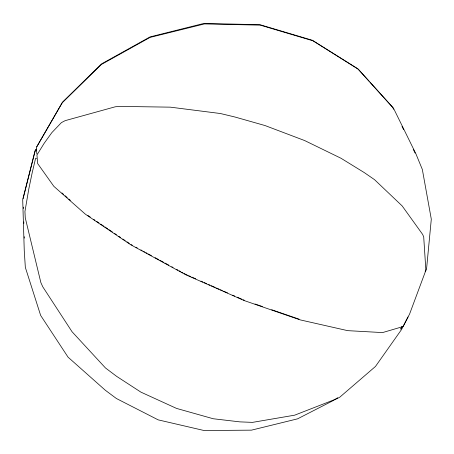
<?xml version="1.0" encoding="UTF-8"?>
<svg xmlns="http://www.w3.org/2000/svg" width="454" height="454" viewBox="0 0 454 454"><rect width="100%" height="100%" fill="white"/><g stroke="black" fill="none" stroke-linecap="round" stroke-linejoin="round"><path stroke-width="0.68" d="M35.054 150.802L22.7 199.652L24.255 250.529L25.339 267.389L40.65 315.428L68.066 357.173L105.317 390.247L116.389 398.51L158.168 419.859L204.124 430.534L251.505 430.148L297.591 418.832L332.986 400.683L337.685 397.766M23.092 198.665L35.412 149.956L36.456 149.077M35.928 151L36.513 149.559M408.038 316.937L401.489 329.604L375.469 366.457L339.74 397.222L336.584 398.845L294.669 415.172L252.52 422.373L239.894 421.874L213.232 418.747L176.544 408.413L140.905 392.131L116.604 376.338L105.436 367.927L72.05 331.743L42.784 286.82L40.86 282.581L25.259 217.801L24.936 211.536L28.801 188.972L32.2 172.679L35.633 158.191L36.524 158.395M402.199 326.352L400.734 329.133L402.091 326.574M36.689 146.812L62.504 102.116L101.514 63.9L150.053 36.905L202.388 23.807L204.323 23.466L259.926 24.686L312.403 40.287L357.712 68.719L369.045 81.255M425.148 271.361L426.556 268.927L431.3 219.174L422.339 169.467L415.932 153.883L393.431 108.086L358.388 69.303L312.937 40.792L260.295 25.14L204.51 23.92L150.064 37.398L101.367 64.485L62.232 102.82L36.337 147.646L36.853 153.912M35.412 149.956L36.263 150.234M255.034 304.01L262.372 306.535M271.708 309.747L299.05 319.151M244.235 300.219L243.208 299.805M241.954 299.265L237.249 297.205M186.021 274.528L187.315 275.101M188.614 275.674L190.561 276.537M191.855 277.11L195.748 278.83M200.935 281.128L202.881 281.991M204.175 282.564L206.769 283.71M208.715 284.573L210.015 285.146M211.309 285.725L215.202 287.444M216.496 288.018L219.095 289.17M220.389 289.743L222.335 290.6M223.629 291.179L227.522 292.898M232.709 295.196L234.656 296.059M131.024 244.536L132.256 245.211M135.967 247.231L137.204 247.907M140.91 249.927L142.147 250.602M143.379 251.278L144.616 251.947M145.853 252.623L147.09 253.298M148.327 253.973L151.415 255.659M155.12 257.679L158.832 259.699M160.063 260.375L163.775 262.395M165.012 263.07L168.718 265.091M171.805 266.776L173.042 267.451M176.754 269.472L177.985 270.147M179.222 270.822L180.459 271.492M181.696 272.167L182.928 272.843M184.165 273.518L185.402 274.188M87.894 215.468L90.227 217.04M93.723 219.396L94.886 220.179M96.634 221.359L98.966 222.931M100.714 224.111L103.631 226.075M104.795 226.858L107.712 228.822M108.875 229.611L112.371 231.966M114.703 233.538L116.451 234.718M118.783 236.284L120.531 237.465M122.864 239.037L125.196 240.609M126.944 241.789L129.271 243.355M61.971 192.956L63.549 194.346M65.126 195.736L67.226 197.592M68.804 198.983L70.381 200.373M369.993 82.305L392.659 107.382L393.59 109.283M402.006 126.411L403.566 129.583M413.231 149.247L415.098 153.049M23.347 207.12L23.392 208.528M23.795 221.915L23.841 223.328M24.244 236.716L24.289 238.123M425.88 270.295L409.599 314.009L403.118 326.534L382.546 332.589L347.668 330.648L300.196 319.888L244.309 300.605L185.692 274.721L130.644 244.7L85.369 214.174L53.844 186.333L37.654 163.548L36.944 154.973L44.186 143.277L51.824 132.653L61.421 122.603L65.2 120.639L115.203 106.803L119.283 106.395L170.375 107.161L220.44 113.528L234.956 117.018L265.022 125.548L304.64 140.553L340.988 158.253L364.233 172.565L374.499 179.636L402.176 205.94L422.657 234.446L423.707 236.886L425.88 270.295"/></g></svg>
